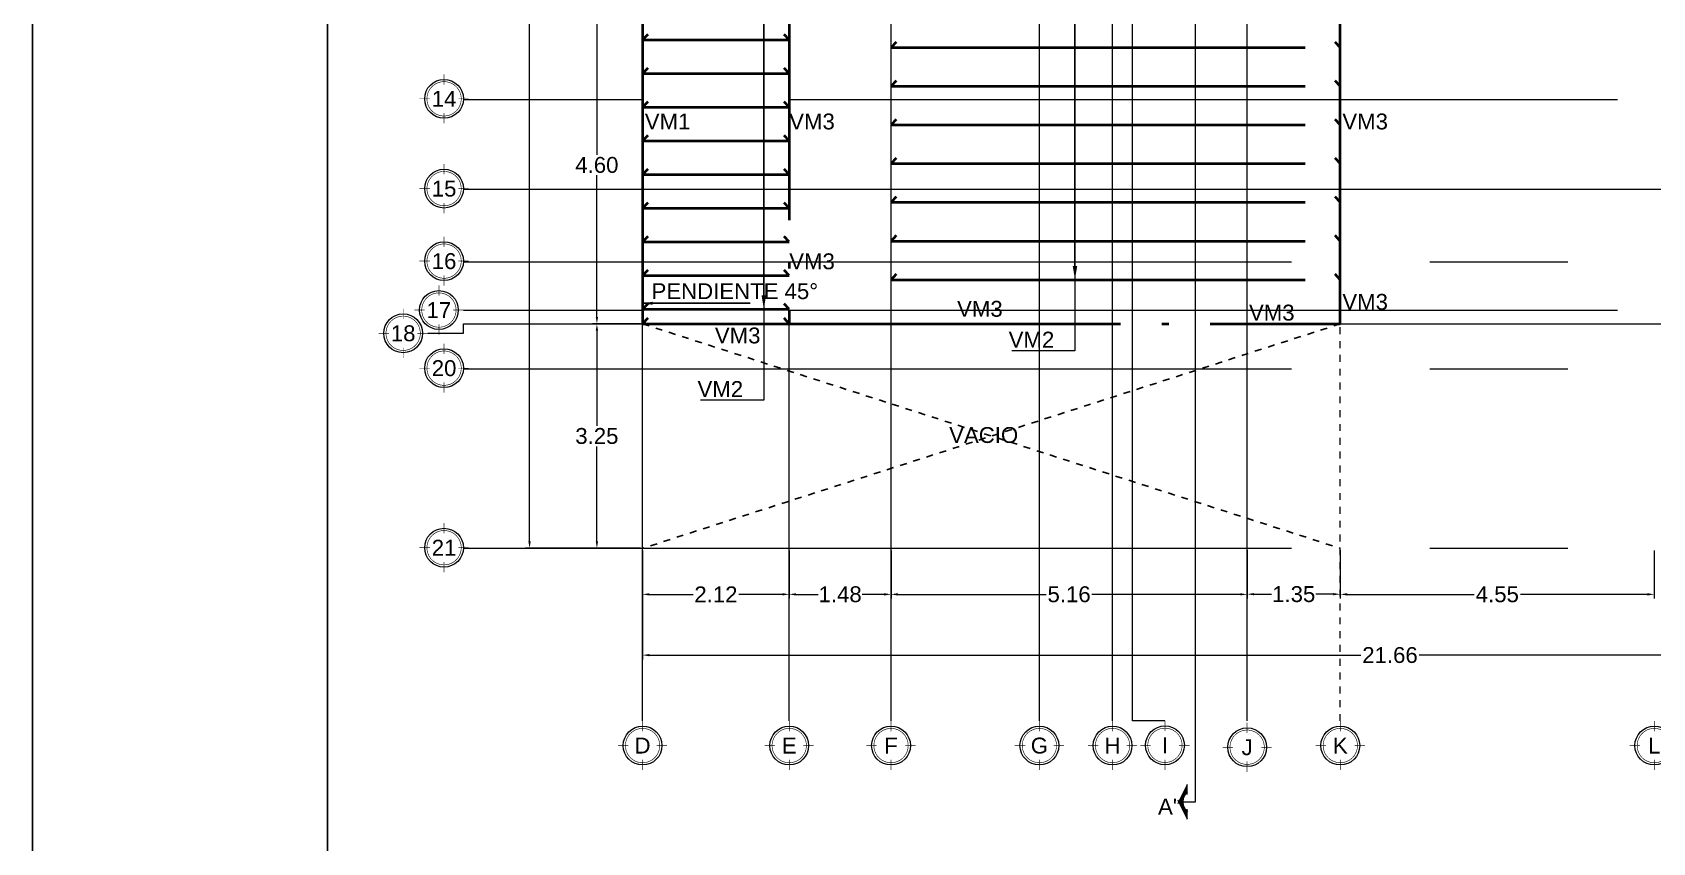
# Model space of a CAD drawing. Header units: metres. Extents: x 14 to 161, y 5 to 309.
# Drawn here: x 65.38 to 88.86, y 208.16 to 219.89 of the extents above; entities that cross this region are included whole.
import ezdxf
from ezdxf import colors
from ezdxf.entities.mleader import LeaderData, LeaderLine
from ezdxf.enums import TextEntityAlignment as Align
from ezdxf.math import Vec2, Vec3

# ---------------------------------------------------------------- set-up
doc = ezdxf.new("R2010")
doc.units = ezdxf.units.M
doc.header["$PDMODE"] = 35
for name, pattern in [('ACAD_ISO04W100', [30, 24, -3, 0, -3]), ('ACAD_ISO05W100', [33, 24, -3, 0, -3, 0, -3]), ('ACAD_ISO06W100', [36, 24, -3, 0, -3, 0, -3, 0, -3]), ('CENTER', [2, 1.25, -0.25, 0.25, -0.25]), ('CENTRO2', [0.9, 0.6, -0.1, 0.1, -0.1]), ('LÍNEAS_OCULTAS2', [0.1875, 0.125, -0.0625])]:
    doc.linetypes.add(name, pattern=pattern)
for name, color, linetype, lineweight in [('E-Burbuja eje', 5, 'Continuous', 15), ('E-Corte', 2, 'ACAD_ISO05W100', 20), ('E-Ejes', 1, 'CENTRO2', 9), ('E-Textos', 3, 'Continuous', 15), ('E-Viga de Madera1', 3, 'ACAD_ISO04W100', 40), ('E-Viga de Madera2', 2, 'ACAD_ISO05W100', 40), ('E-Viga de Madera3', 4, 'ACAD_ISO06W100', 40)]:
    doc.layers.add(name, color=color, linetype=linetype, lineweight=lineweight)
for name, color, linetype in [('E-Cotas', 2, 'Continuous'), ('E-Pie', 1, 'Continuous'), ('E-Vacio', 1, 'LÍNEAS_OCULTAS2')]:
    doc.layers.add(name, color=color, linetype=linetype)
doc.styles.add('ARIAL', font='arial.ttf')
doc.styles.add('General', font='arial.ttf', dxfattribs={"height": 2.3})
doc.styles.add('RS', font='ROMANS.shx', dxfattribs={"width": 0.85, "height": 0.1})
doc.dimstyles.new('1-100', dxfattribs={"dimtxt": 0.1, "dimasz": 0.1, "dimexe": 0, "dimexo": 0.0625, "dimgap": 0.1, "dimtad": 0, "dimtih": 1, "dimtoh": 1, "dimzin": 0, "dimdsep": 46, "dimtxsty": 'RS', "dimcen": 0.09, "dimclrd": 256, "dimclre": 256, "dimclrt": 256, "dimadec": 0, "dimazin": 0, "dimtfac": 1, "dimtofl": 0, "dimtmove": 0, "dimatfit": 3, "dimfxl": 1, "dimtolj": 1, "dimtzin": 0, "dimlwd": -1, "dimarcsym": 0})
doc.dimstyles.new('Generales', dxfattribs={"dimscale": 0, "dimtxt": 2.3, "dimasz": 2, "dimexe": 1.25, "dimexo": 0.625, "dimtad": 0, "dimtih": 1, "dimtoh": 1, "dimzin": 1, "dimdsep": 46, "dimtxsty": 'General', "dimcen": 2, "dimclrd": 2, "dimclre": 2, "dimclrt": 3, "dimadec": 0, "dimazin": 0, "dimtfac": 1, "dimtmove": 0, "dimatfit": 3, "dimfxl": 1, "dimlwd": 13, "dimlwe": 13, "dimarcsym": 0})

# ---------------------------------------------------------------- blocks, each defined once
blk = doc.blocks.new('*D462')
at = {"layer": 'Defpoints', "color": 0, "ltscale": 0.5, "transparency": 16777216}
for p in [(74.223, 212.424), (95.883, 212.424), (95.883, 210.877)]:
    blk.add_point(p, dxfattribs=at)
at = {"layer": 'E-Cotas', "color": 2, "linetype": 'Continuous', "lineweight": 13, "ltscale": 0.5, "transparency": 16777216}
for p, q in [((74.223, 212.392), (74.223, 210.815)), ((95.883, 212.392), (95.883, 210.815)), ((74.323, 210.877), (84.632, 210.877)), ((95.783, 210.877), (85.474, 210.877))]:
    blk.add_line(p, q, dxfattribs=at)
at = {"layer": 'E-Cotas', "color": 2, "ltscale": 0.5, "transparency": 16777216}
for points in [[(74.323, 210.894), (74.323, 210.86), (74.223, 210.877)], [(95.783, 210.894), (95.783, 210.86), (95.883, 210.877)]]:
    blk.add_solid(points, dxfattribs=at)
at = {"layer": 'E-Cotas', "color": 3, "ltscale": 0.5, "transparency": 16777216, "insert": (85.053, 210.877), "char_height": 0.23, "attachment_point": 5, "style": 'General'}
blk.add_mtext('21.66', dxfattribs=at)
blk = doc.blocks.new('*D450')
at = {"layer": 'Defpoints', "color": 0, "ltscale": 0.5, "transparency": 16777216}
for p in [(74.223, 220.274), (73.561, 215.674), (74.223, 215.674)]:
    blk.add_point(p, dxfattribs=at)
at = {"layer": 'E-Cotas', "color": 2, "linetype": 'Continuous', "lineweight": 13, "ltscale": 0.5, "transparency": 16777216}
for p, q in [((74.192, 220.274), (73.499, 220.274)), ((73.561, 220.174), (73.561, 218.123)), ((73.561, 215.774), (73.561, 217.825)), ((74.192, 215.674), (73.499, 215.674))]:
    blk.add_line(p, q, dxfattribs=at)
at = {"layer": 'E-Cotas', "color": 2, "ltscale": 0.5, "transparency": 16777216}
for points in [[(73.545, 220.174), (73.578, 220.174), (73.561, 220.274)], [(73.545, 215.774), (73.578, 215.774), (73.561, 215.674)]]:
    blk.add_solid(points, dxfattribs=at)
at = {"layer": 'E-Cotas', "color": 3, "ltscale": 0.5, "transparency": 16777216, "insert": (73.561, 217.974), "char_height": 0.23, "attachment_point": 5, "style": 'General'}
blk.add_mtext('4.60', dxfattribs=at)
blk = doc.blocks.new('*D449')
at = {"layer": 'Defpoints', "color": 0, "ltscale": 0.5, "transparency": 16777216}
for p in [(74.223, 215.674), (73.561, 212.424), (74.223, 212.424)]:
    blk.add_point(p, dxfattribs=at)
at = {"layer": 'E-Cotas', "color": 2, "linetype": 'Continuous', "lineweight": 13, "ltscale": 0.5, "transparency": 16777216}
for p, q in [((74.192, 215.674), (73.499, 215.674)), ((73.561, 215.574), (73.561, 214.198)), ((73.561, 212.524), (73.561, 213.9)), ((74.192, 212.424), (73.499, 212.424))]:
    blk.add_line(p, q, dxfattribs=at)
at = {"layer": 'E-Cotas', "color": 2, "ltscale": 0.5, "transparency": 16777216}
for points in [[(73.545, 215.574), (73.578, 215.574), (73.561, 215.674)], [(73.545, 212.524), (73.578, 212.524), (73.561, 212.424)]]:
    blk.add_solid(points, dxfattribs=at)
at = {"layer": 'E-Cotas', "color": 3, "ltscale": 0.5, "transparency": 16777216, "insert": (73.561, 214.049), "char_height": 0.23, "attachment_point": 5, "style": 'General'}
blk.add_mtext('3.25', dxfattribs=at)
blk = doc.blocks.new('*D448')
at = {"layer": 'Defpoints', "color": 0, "ltscale": 0.5, "transparency": 16777216}
for p in [(74.224, 233.749), (72.585, 212.424), (74.223, 212.424)]:
    blk.add_point(p, dxfattribs=at)
at = {"layer": 'E-Cotas', "color": 2, "linetype": 'Continuous', "lineweight": 13, "ltscale": 0.5, "transparency": 16777216}
for p, q in [((74.192, 233.749), (72.523, 233.749)), ((72.585, 233.649), (72.585, 223.235)), ((72.585, 212.524), (72.585, 222.938)), ((74.192, 212.424), (72.523, 212.424))]:
    blk.add_line(p, q, dxfattribs=at)
at = {"layer": 'E-Cotas', "color": 2, "ltscale": 0.5, "transparency": 16777216}
for points in [[(72.569, 233.649), (72.602, 233.649), (72.585, 233.749)], [(72.569, 212.524), (72.602, 212.524), (72.585, 212.424)]]:
    blk.add_solid(points, dxfattribs=at)
at = {"layer": 'E-Cotas', "color": 3, "ltscale": 0.5, "transparency": 16777216, "insert": (72.585, 223.086), "char_height": 0.23, "attachment_point": 5, "style": 'General'}
blk.add_mtext('21.33', dxfattribs=at)
blk = doc.blocks.new('*D446')
at = {"layer": 'Defpoints', "color": 0, "ltscale": 0.5, "transparency": 16777216}
for p in [(76.348, 212.424), (77.823, 212.424), (77.823, 211.757)]:
    blk.add_point(p, dxfattribs=at)
at = {"layer": 'E-Cotas', "color": 2, "linetype": 'Continuous', "lineweight": 13, "ltscale": 0.5, "transparency": 16777216}
for p, q in [((76.348, 212.392), (76.348, 211.695)), ((77.823, 212.392), (77.823, 211.695)), ((76.448, 211.757), (76.766, 211.757)), ((77.723, 211.757), (77.405, 211.757))]:
    blk.add_line(p, q, dxfattribs=at)
at = {"layer": 'E-Cotas', "color": 2, "ltscale": 0.5, "transparency": 16777216}
for points in [[(76.448, 211.774), (76.448, 211.74), (76.348, 211.757)], [(77.723, 211.774), (77.723, 211.74), (77.823, 211.757)]]:
    blk.add_solid(points, dxfattribs=at)
at = {"layer": 'E-Cotas', "color": 3, "ltscale": 0.5, "transparency": 16777216, "insert": (77.086, 211.757), "char_height": 0.23, "attachment_point": 5, "style": 'General'}
blk.add_mtext('1.48', dxfattribs=at)
blk = doc.blocks.new('*D445')
at = {"layer": 'Defpoints', "color": 0, "ltscale": 0.5, "transparency": 16777216}
for p in [(77.823, 212.424), (82.983, 212.424), (82.983, 211.757)]:
    blk.add_point(p, dxfattribs=at)
at = {"layer": 'E-Cotas', "color": 2, "linetype": 'Continuous', "lineweight": 13, "ltscale": 0.5, "transparency": 16777216}
for p, q in [((77.823, 212.392), (77.823, 211.695)), ((82.983, 212.392), (82.983, 211.695)), ((77.923, 211.757), (80.073, 211.757)), ((82.883, 211.757), (80.733, 211.757))]:
    blk.add_line(p, q, dxfattribs=at)
at = {"layer": 'E-Cotas', "color": 2, "ltscale": 0.5, "transparency": 16777216}
for points in [[(77.923, 211.774), (77.923, 211.74), (77.823, 211.757)], [(82.883, 211.774), (82.883, 211.74), (82.983, 211.757)]]:
    blk.add_solid(points, dxfattribs=at)
at = {"layer": 'E-Cotas', "color": 3, "ltscale": 0.5, "transparency": 16777216, "insert": (80.403, 211.757), "char_height": 0.23, "attachment_point": 5, "style": 'General'}
blk.add_mtext('5.16', dxfattribs=at)
blk = doc.blocks.new('*D444')
at = {"layer": 'Defpoints', "color": 0, "ltscale": 0.5, "transparency": 16777216}
for p in [(82.983, 212.426), (84.333, 212.426), (84.333, 211.759)]:
    blk.add_point(p, dxfattribs=at)
at = {"layer": 'E-Cotas', "color": 2, "linetype": 'Continuous', "lineweight": 13, "ltscale": 0.5, "transparency": 16777216}
for p, q in [((82.983, 212.395), (82.983, 211.697)), ((84.333, 212.395), (84.333, 211.697)), ((83.083, 211.759), (83.338, 211.759)), ((84.233, 211.759), (83.978, 211.759))]:
    blk.add_line(p, q, dxfattribs=at)
at = {"layer": 'E-Cotas', "color": 2, "ltscale": 0.5, "transparency": 16777216}
for points in [[(83.083, 211.776), (83.083, 211.743), (82.983, 211.759)], [(84.233, 211.776), (84.233, 211.743), (84.333, 211.759)]]:
    blk.add_solid(points, dxfattribs=at)
at = {"layer": 'E-Cotas', "color": 3, "ltscale": 0.5, "transparency": 16777216, "insert": (83.658, 211.759), "char_height": 0.23, "attachment_point": 5, "style": 'General'}
blk.add_mtext('1.35', dxfattribs=at)
blk = doc.blocks.new('*D443')
at = {"layer": 'Defpoints', "color": 0, "ltscale": 0.5, "transparency": 16777216}
for p in [(84.333, 212.424), (88.883, 212.424), (88.883, 211.757)]:
    blk.add_point(p, dxfattribs=at)
at = {"layer": 'E-Cotas', "color": 2, "linetype": 'Continuous', "lineweight": 13, "ltscale": 0.5, "transparency": 16777216}
for p, q in [((84.333, 212.392), (84.333, 211.695)), ((88.883, 212.392), (88.883, 211.695)), ((84.433, 211.757), (86.273, 211.757)), ((88.783, 211.757), (86.944, 211.757))]:
    blk.add_line(p, q, dxfattribs=at)
at = {"layer": 'E-Cotas', "color": 2, "ltscale": 0.5, "transparency": 16777216}
for points in [[(84.433, 211.774), (84.433, 211.74), (84.333, 211.757)], [(88.783, 211.774), (88.783, 211.74), (88.883, 211.757)]]:
    blk.add_solid(points, dxfattribs=at)
at = {"layer": 'E-Cotas', "color": 3, "ltscale": 0.5, "transparency": 16777216, "insert": (86.608, 211.757), "char_height": 0.23, "attachment_point": 5, "style": 'General'}
blk.add_mtext('4.55', dxfattribs=at)
blk = doc.blocks.new('*D404')
at = {"layer": 'Defpoints', "color": 0, "ltscale": 0.5, "transparency": 16777216}
for p in [(74.223, 212.424), (76.348, 212.424), (76.348, 211.757)]:
    blk.add_point(p, dxfattribs=at)
at = {"layer": 'E-Cotas', "color": 2, "linetype": 'Continuous', "lineweight": 13, "ltscale": 0.5, "transparency": 16777216}
for p, q in [((74.223, 212.392), (74.223, 211.695)), ((76.348, 212.392), (76.348, 211.695)), ((74.323, 211.757), (74.955, 211.757)), ((76.248, 211.757), (75.616, 211.757))]:
    blk.add_line(p, q, dxfattribs=at)
at = {"layer": 'E-Cotas', "color": 2, "ltscale": 0.5, "transparency": 16777216}
for points in [[(74.323, 211.774), (74.323, 211.74), (74.223, 211.757)], [(76.248, 211.774), (76.248, 211.74), (76.348, 211.757)]]:
    blk.add_solid(points, dxfattribs=at)
at = {"layer": 'E-Cotas', "color": 3, "ltscale": 0.5, "transparency": 16777216, "insert": (75.286, 211.757), "char_height": 0.23, "attachment_point": 5, "style": 'General'}
blk.add_mtext('2.12', dxfattribs=at)
blk = doc.blocks.new('SEÑA')
at = {"layer": 'E-Corte', "color": 0}
for p, q in [((-1.1, -0.05), (0.1, 0.55)), ((-0.46, 0), (-1.1, 0)), ((-0.1, 0.55), (1.1, -0.05)), ((1.1, 0), (0.46, 0))]:
    blk.add_line(p, q, dxfattribs=at)
at = {"layer": 'E-Corte', "color": 16}
for p, q in [((-0.87, 0.04), (-0.56, 0.04)), ((-0.84, 0.05), (-0.55, 0.05)), ((-0.82, 0.06), (-0.53, 0.06)), ((-0.79, 0.08), (-0.52, 0.08)), ((-0.77, 0.09), (-0.51, 0.09)), ((-0.74, 0.1), (-0.49, 0.1)), ((-0.72, 0.11), (-0.47, 0.11)), ((-0.69, 0.12), (-0.46, 0.12)), ((-0.67, 0.14), (-0.44, 0.14)), ((-0.64, 0.15), (-0.42, 0.15)), ((-0.62, 0.16), (-0.4, 0.16)), ((-0.59, 0.17), (-0.38, 0.17)), ((-0.57, 0.19), (-0.36, 0.19)), ((-0.54, 0.2), (-0.33, 0.2)), ((-0.52, 0.21), (-0.3, 0.21)), ((-0.49, 0.23), (-0.27, 0.23)), ((-0.47, 0.24), (-0.24, 0.24)), ((-0.44, 0.25), (-0.2, 0.25)), ((-0.42, 0.26), (-0.14, 0.26)), ((-0.39, 0.28), (0.39, 0.28)), ((-0.37, 0.29), (0.37, 0.29)), ((-0.34, 0.3), (0.34, 0.3)), ((-0.32, 0.31), (0.32, 0.31)), ((-0.29, 0.33), (0.29, 0.33)), ((-0.27, 0.34), (0.27, 0.34)), ((-0.24, 0.35), (0.24, 0.35)), ((-0.22, 0.36), (0.22, 0.36)), ((-0.19, 0.38), (0.19, 0.38)), ((-0.17, 0.39), (0.17, 0.39)), ((-0.14, 0.4), (0.14, 0.4)), ((-0.12, 0.41), (0.12, 0.41)), ((-0.09, 0.42), (0.09, 0.42)), ((-0.07, 0.44), (0.07, 0.44)), ((-0.04, 0.45), (0.04, 0.45)), ((-0.02, 0.46), (0.02, 0.46)), ((0.14, 0.26), (0.42, 0.26)), ((0.2, 0.25), (0.44, 0.25)), ((0.24, 0.24), (0.47, 0.24)), ((0.27, 0.23), (0.49, 0.23)), ((0.3, 0.21), (0.52, 0.21)), ((0.33, 0.2), (0.54, 0.2)), ((0.36, 0.19), (0.57, 0.19)), ((0.38, 0.17), (0.59, 0.17)), ((0.4, 0.16), (0.62, 0.16)), ((0.42, 0.15), (0.64, 0.15)), ((0.44, 0.14), (0.67, 0.14)), ((0.46, 0.12), (0.69, 0.12)), ((0.47, 0.11), (0.72, 0.11)), ((0.49, 0.1), (0.74, 0.1)), ((0.51, 0.09), (0.77, 0.09)), ((0.52, 0.08), (0.79, 0.08)), ((0.53, 0.06), (0.82, 0.06)), ((0.55, 0.05), (0.84, 0.05)), ((0.56, 0.04), (0.87, 0.04))]:
    blk.add_line(p, q, dxfattribs=at)
at = {"layer": 'E-Corte', "color": 0}
blk.add_lwpolyline([(0, 0.47), (0.89, 0.03), (0.57, 0.03, 0.438529), (-0.57, 0.03), (-0.89, 0.03)], format="xyb", close=True, dxfattribs=at)
blk.add_arc((0, -0.5), 0.75, 36.8699, 143.1301, dxfattribs=at)
blk = doc.blocks.new('k-burb-colmn')
at = {"const_width": 0.00024}
blk.add_lwpolyline([(-0.00663, 0, 1), (0.00663, 0, 1)], format="xyb", close=True, dxfattribs=at)
blk.add_lwpolyline([(-0.00663, 0, 1), (0.00663, 0, 1)], format="xyb", close=True, dxfattribs=at)
for points in [[(0, 0.0055), (0, 0.0095)], [(0, 0.0055), (0, 0.0095)], [(-0.0055, 0), (-0.0095, 0)], [(-0.0055, 0), (-0.0095, 0)], [(0.0055, 0), (0.0095, 0)], [(0.0055, 0), (0.0095, 0)], [(0, -0.0055), (0, -0.0095)], [(0, -0.0055), (0, -0.0095)]]:
    blk.add_lwpolyline(points, dxfattribs=at)
at = {"linetype": 'Continuous'}
blk.add_circle((0, 0), 0.0075, dxfattribs=at)
blk.add_circle((0, 0), 0.0075, dxfattribs=at)
at = {"color": 2, "style": 'ARIAL'}
blk.add_attdef('NUM', text='', height=0.023, dxfattribs=at).set_placement((0.00124, 0.00008), align=Align.MIDDLE_CENTER)

msp = doc.modelspace()

# ---------------------------------------------------------------- linework, layer by layer
at = {"layer": 'E-Corte', "color": 2}
msp.add_lwpolyline([(81.99417, 208.75171), (82.23557, 208.75171), (82.23557, 237.25239), (81.99417, 237.25239)], dxfattribs=at)
at = {"layer": 'E-Ejes', "ltscale": 20}
for points in [[(77.82314, 209.92365), (77.82314, 215.67405), (77.82314, 236.15069)], [(79.97314, 209.92707), (79.97314, 236.15069)], [(81.03314, 209.92365), (81.03314, 236.15069)], [(81.7919, 209.92707), (81.32314, 209.92707), (81.32314, 232.82365), (81.32314, 236.15069), (81.7919, 236.15069)], [(82.98314, 209.92707), (82.98314, 236.12636)], [(71.62823, 218.92365), (74.22315, 218.92365)], [(76.34814, 218.92365), (99.3041, 218.92365)], [(71.62823, 217.62365), (82.98314, 217.62365)], [(82.98314, 217.62365), (99.3041, 217.62365)], [(71.62823, 216.57365), (99.3041, 216.57365)], [(71.62823, 215.87365), (74.22315, 215.87365)], [(76.34814, 215.87365), (99.3041, 215.87365)], [(71.11018, 215.5373), (71.62823, 215.5373), (71.62823, 215.67405), (74.22315, 215.67405)], [(74.22315, 209.92365), (74.22315, 215.67405)], [(76.34814, 209.92365), (76.34814, 215.67405)], [(84.33314, 215.67405), (99.3041, 215.67405), (99.3041, 215.5373), (99.99652, 215.5373)], [(71.62823, 215.02365), (99.3041, 215.02365)], [(71.62823, 212.42365), (95.88314, 212.42365), (99.3041, 212.42365)]]:
    msp.add_lwpolyline(points, dxfattribs=at)
at = {"layer": 'E-Ejes', "linetype": 'CENTER', "ltscale": 0.03}
msp.add_lwpolyline([(84.33314, 209.92365), (84.33314, 215.67405)], dxfattribs=at)
at = {"layer": 'E-Pie', "color": 1}
msp.add_lwpolyline([(65.38178, 243.22866), (161.00678, 243.22866), (161.00678, 177.60366), (65.38178, 177.60366)], close=True, dxfattribs=at)
at = {"layer": 'E-Pie', "color": 5}
msp.add_lwpolyline([(69.65758, 239.11616), (69.65758, 181.71616), (156.91409, 181.71616), (156.91409, 239.11616)], close=True, dxfattribs=at)
at = {"layer": 'E-Vacio', "ltscale": 0.5}
for p, q in [((84.33314, 215.67405), (74.22315, 212.42365)), ((74.22315, 215.67405), (84.33314, 212.42365))]:
    msp.add_line(p, q, dxfattribs=at)
at = {"layer": 'E-Viga de Madera1', "color": 3, "ltscale": 0.25}
msp.add_line((74.22315, 228.07365), (74.22315, 215.67405), dxfattribs=at)
at = {"layer": 'E-Viga de Madera2', "color": 2, "ltscale": 0.25}
for points in [[(74.29815, 219.86615), (74.22315, 219.78615), (76.34814, 219.78615), (76.27314, 219.86615)], [(77.89814, 219.75365), (77.82314, 219.67365), (84.33314, 219.67365), (84.25814, 219.75365)], [(74.29815, 219.37865), (74.22315, 219.29865), (76.34814, 219.29865), (76.27314, 219.37865)], [(77.89814, 219.19365), (77.82314, 219.11365), (84.33314, 219.11365), (84.25814, 219.19365)], [(74.29815, 218.89115), (74.22315, 218.81115), (76.34814, 218.81115), (76.27314, 218.89115)], [(77.89814, 218.63365), (77.82314, 218.55365), (84.33314, 218.55365), (84.25814, 218.63365)], [(74.29815, 218.40365), (74.22315, 218.32365), (76.34814, 218.32365), (76.27314, 218.40365)], [(74.29815, 217.91615), (74.22315, 217.83615), (76.34814, 217.83615), (76.27314, 217.91615)], [(77.89814, 218.07365), (77.82314, 217.99365), (84.33314, 217.99365), (84.25814, 218.07365)], [(74.29815, 217.42865), (74.22315, 217.34865), (76.34814, 217.34865), (76.27314, 217.42865)], [(77.89814, 217.51365), (77.82314, 217.43365), (84.33314, 217.43365), (84.25814, 217.51365)], [(74.29815, 216.94115), (74.22315, 216.86115), (76.34814, 216.86115), (76.27314, 216.94115)], [(77.89814, 216.95365), (77.82314, 216.87365), (84.33314, 216.87365), (84.25814, 216.95365)], [(74.29815, 216.45365), (74.22315, 216.37365), (76.34814, 216.37365), (76.27314, 216.45365)], [(77.89814, 216.39365), (77.82314, 216.31365), (84.33314, 216.31365), (84.25814, 216.39365)], [(74.29815, 215.96615), (74.22315, 215.88615), (76.34814, 215.88615), (76.27314, 215.96615)]]:
    msp.add_lwpolyline(points, dxfattribs=at)
at = {"layer": 'E-Viga de Madera3', "color": 4, "linetype": 'ACAD_ISO04W100', "ltscale": 0.2}
for p, q in [((76.34814, 228.07365), (76.34814, 215.67405)), ((84.33314, 215.67405), (84.33314, 228.07365)), ((76.34814, 215.67405), (84.33314, 215.67405))]:
    msp.add_line(p, q, dxfattribs=at)
msp.add_lwpolyline([(74.29815, 215.75405), (74.22315, 215.67405), (76.34814, 215.67405), (76.27314, 215.75405)], dxfattribs=at)

# ---------------------------------------------------------------- block references
at = {"layer": 'E-Burbuja eje', "linetype": 'ByBlock'}
ref = msp.add_blockref('k-burb-colmn', (71.34696, 218.93243), dxfattribs=dict(at, xscale=37.49999999999999, yscale=37.49999999999999, zscale=37.49999999999999))
ref.add_attrib('NUM', '14', dxfattribs={"layer": '0', "color": 2, "height": 0.23, "style": 'ARIAL'}).set_placement((71.34696, 218.93243), align=Align.MIDDLE_CENTER)
ref = msp.add_blockref('k-burb-colmn', (71.34696, 217.63243), dxfattribs=dict(at, xscale=37.49999999999999, yscale=37.49999999999999, zscale=37.49999999999999))
ref.add_attrib('NUM', '15', dxfattribs={"layer": '0', "color": 2, "height": 0.23, "style": 'ARIAL'}).set_placement((71.34696, 217.63243), align=Align.MIDDLE_CENTER)
ref = msp.add_blockref('k-burb-colmn', (71.34696, 216.58243), dxfattribs=dict(at, xscale=37.49999999999999, yscale=37.49999999999999, zscale=37.49999999999999))
ref.add_attrib('NUM', '16', dxfattribs={"layer": '0', "color": 2, "height": 0.23, "style": 'ARIAL'}).set_placement((71.34696, 216.58243), align=Align.MIDDLE_CENTER)
ref = msp.add_blockref('k-burb-colmn', (71.27198, 215.87365), dxfattribs=dict(at, xscale=37.49999999999999, yscale=37.49999999999999, zscale=37.49999999999999))
ref.add_attrib('NUM', '17', dxfattribs={"layer": '0', "color": 2, "height": 0.23, "style": 'ARIAL'}).set_placement((71.27198, 215.87365), align=Align.MIDDLE_CENTER)
ref = msp.add_blockref('k-burb-colmn', (70.75393, 215.5373), dxfattribs=dict(at, xscale=37.49999999999999, yscale=37.49999999999999, zscale=37.49999999999999))
ref.add_attrib('NUM', '18', dxfattribs={"layer": '0', "color": 2, "height": 0.23, "style": 'ARIAL'}).set_placement((70.75393, 215.5373), align=Align.MIDDLE_CENTER)
ref = msp.add_blockref('k-burb-colmn', (71.34696, 215.03243), dxfattribs=dict(at, xscale=37.49999999999999, yscale=37.49999999999999, zscale=37.49999999999999))
ref.add_attrib('NUM', '20', dxfattribs={"layer": '0', "color": 2, "height": 0.23, "style": 'ARIAL'}).set_placement((71.34696, 215.03243), align=Align.MIDDLE_CENTER)
ref = msp.add_blockref('k-burb-colmn', (71.34696, 212.43243), dxfattribs=dict(at, xscale=37.49999999999999, yscale=37.49999999999999, zscale=37.49999999999999))
ref.add_attrib('NUM', '21', dxfattribs={"layer": '0', "color": 2, "height": 0.23, "style": 'ARIAL'}).set_placement((71.34696, 212.43243), align=Align.MIDDLE_CENTER)
ref = msp.add_blockref('k-burb-colmn', (74.22315, 209.5674), dxfattribs=dict(at, xscale=37.49999999999999, yscale=37.49999999999999, zscale=37.49999999999999))
ref.add_attrib('NUM', 'D', dxfattribs={"layer": '0', "color": 2, "height": 0.23, "style": 'ARIAL'}).set_placement((74.22315, 209.5674), align=Align.MIDDLE_CENTER)
ref = msp.add_blockref('k-burb-colmn', (76.34814, 209.5674), dxfattribs=dict(at, xscale=37.49999999999999, yscale=37.49999999999999, zscale=37.49999999999999))
ref.add_attrib('NUM', 'E', dxfattribs={"layer": '0', "color": 2, "height": 0.23, "style": 'ARIAL'}).set_placement((76.34814, 209.5674), align=Align.MIDDLE_CENTER)
ref = msp.add_blockref('k-burb-colmn', (77.82314, 209.5674), dxfattribs=dict(at, xscale=37.49999999999999, yscale=37.49999999999999, zscale=37.49999999999999))
ref.add_attrib('NUM', 'F', dxfattribs={"layer": '0', "color": 2, "height": 0.23, "style": 'ARIAL'}).set_placement((77.82314, 209.5674), align=Align.MIDDLE_CENTER)
ref = msp.add_blockref('k-burb-colmn', (79.97314, 209.5674), dxfattribs=dict(at, xscale=37.49999999999999, yscale=37.49999999999999, zscale=37.49999999999999))
ref.add_attrib('NUM', 'G', dxfattribs={"layer": '0', "color": 2, "height": 0.23, "style": 'ARIAL'}).set_placement((79.97314, 209.5674), align=Align.MIDDLE_CENTER)
ref = msp.add_blockref('k-burb-colmn', (81.03314, 209.5674), dxfattribs=dict(at, xscale=37.49999999999999, yscale=37.49999999999999, zscale=37.49999999999999))
ref.add_attrib('NUM', 'H', dxfattribs={"layer": '0', "color": 2, "height": 0.23, "style": 'ARIAL'}).set_placement((81.03314, 209.5674), align=Align.MIDDLE_CENTER)
ref = msp.add_blockref('k-burb-colmn', (81.7919, 209.57082), dxfattribs=dict(at, xscale=37.49999999999999, yscale=37.49999999999999, zscale=37.49999999999999))
ref.add_attrib('NUM', 'I', dxfattribs={"layer": '0', "color": 2, "height": 0.23, "style": 'ARIAL'}).set_placement((81.7919, 209.57082), align=Align.MIDDLE_CENTER)
ref = msp.add_blockref('k-burb-colmn', (82.98314, 209.54307), dxfattribs=dict(at, xscale=37.49999999999999, yscale=37.49999999999999, zscale=37.49999999999999))
ref.add_attrib('NUM', 'J', dxfattribs={"layer": '0', "color": 2, "height": 0.23, "style": 'ARIAL'}).set_placement((82.98314, 209.54307), align=Align.MIDDLE_CENTER)
ref = msp.add_blockref('k-burb-colmn', (84.33314, 209.5674), dxfattribs=dict(at, xscale=37.49999999999999, yscale=37.49999999999999, zscale=37.49999999999999))
ref.add_attrib('NUM', 'K', dxfattribs={"layer": '0', "color": 2, "height": 0.23, "style": 'ARIAL'}).set_placement((84.33314, 209.5674), align=Align.MIDDLE_CENTER)
ref = msp.add_blockref('k-burb-colmn', (88.88314, 209.5674), dxfattribs=dict(at, xscale=37.49999999999999, yscale=37.49999999999999, zscale=37.49999999999999))
ref.add_attrib('NUM', 'L', dxfattribs={"layer": '0', "color": 2, "height": 0.23, "style": 'ARIAL'}).set_placement((88.88314, 209.5674), align=Align.MIDDLE_CENTER)
at = {"layer": 'E-Corte', "color": 2, "xscale": 0.2287611696416008, "yscale": 0.2287611696416008, "zscale": 0.2287611696416008, "rotation": 90}
msp.add_blockref('SEÑA', (82.10855, 208.75171), dxfattribs=at)

# ---------------------------------------------------------------- texts
at = {"layer": 'E-Textos', "ltscale": 0.5, "style": 'General'}
msp.add_text('PENDIENTE 45°', height=0.23, dxfattribs=at).set_placement((74.35329, 216.03227))
at = {"layer": 'E-Textos', "ltscale": 0.5, "char_height": 0.23, "attachment_point": 1, "style": 'General'}
for s, insert, width in [('VM1', (74.25501, 218.7194), 0.316244), ('VM3', (76.34814, 218.7194), 0.316244), ('VM3', (84.36302, 218.7194), 0.316244), ('VM3', (76.34814, 216.69455), 0.316244), ('VM3', (78.78026, 216.00687), 0.316244), ('VM3', (84.36302, 216.10766), 0.316244), ('VM3', (83.01012, 215.95182), 0.316244), ('VM3', (75.27063, 215.6209), 0.316244), ('VACIO', (78.66598, 214.17928), 1.116979), ("\\pxqc;A'", (81.70487, 208.79845), 0.2499252)]:
    msp.add_mtext(s, dxfattribs=dict(at, insert=insert, width=width))

# ---------------------------------------------------------------- dimensions: what is measured, and where the dimension line sits
at = {"layer": 'E-Cotas', "ltscale": 0.5}
for base, p1, p2, picture, middle in [((72.58521, 212.42365), (74.22353, 233.74913), (74.22315, 212.42365), '*D448', (72.58521, 223.08639)), ((73.56134, 215.67405), (74.22315, 220.27365), (74.22315, 215.67405), '*D450', (73.56134, 217.97385)), ((73.56134, 212.42365), (74.22315, 215.67405), (74.22315, 212.42365), '*D449', (73.56134, 214.04885))]:
    dim = msp.add_linear_dim(base=base, p1=p1, p2=p2, angle=90, dimstyle='Generales', override={"dimscale": 0, "dimtxt": 1.15, "dimasz": 1, "dimexe": 0.625, "dimexo": 0.3125, "dimgap": 0.3125, "dimcen": 1, "dimtix": 1, "dimtofl": 1, "dimtmove": 0, "dimatfit": 3}, dxfattribs=at)
    dim.commit()
    dim.dimension.update_dxf_attribs({"geometry": picture, "text_midpoint": middle})
for base, p1, p2, picture, middle in [((95.88314, 210.87716), (74.22315, 212.42365), (95.88314, 212.42365), '*D462', (85.05315, 210.87716)), ((76.34814, 211.75702), (74.22315, 212.42365), (76.34814, 212.42365), '*D404', (75.28565, 211.75702)), ((77.8231433415, 211.7570191303), (76.3481433415, 212.4236491205), (77.8231433415, 212.4236491205), '*D446', (77.0856433415, 211.7570191303)), ((82.98314, 211.75702), (77.82314, 212.42365), (82.98314, 212.42365), '*D445', (80.40314, 211.75702)), ((84.33314, 211.75943), (82.98314, 212.42606), (84.33314, 212.42606), '*D444', (83.65814, 211.75943)), ((88.88314, 211.75702), (84.33314, 212.42365), (88.88314, 212.42365), '*D443', (86.60814, 211.75702))]:
    dim = msp.add_linear_dim(base=base, p1=p1, p2=p2, dimstyle='Generales', override={"dimscale": 0, "dimtxt": 1.15, "dimasz": 1, "dimexe": 0.625, "dimexo": 0.3125, "dimgap": 0.3125, "dimcen": 1, "dimtix": 1, "dimtofl": 1, "dimtmove": 0, "dimatfit": 3}, dxfattribs=at)
    dim.commit()
    dim.dimension.update_dxf_attribs({"geometry": picture, "text_midpoint": middle})

# ---------------------------------------------------------------- leaders
at = {"layer": 'E-Cotas'}
msp.add_leader([(74.23328, 215.97184), (75.78101, 215.97184)], dimstyle='1-100', override={"dimtxt": 0.137, "dimasz": 0.137, "dimexe": 0.09, "dimexo": 0.137, "dimgap": 0.1, "dimtad": 0, "dimtxsty": 'ARIAL', "dimcen": 0.137, "dimclrd": 2, "dimclre": 2, "dimclrt": 3, "dimtix": 1}, dxfattribs=at)
at = {"layer": 'E-Cotas', "ltscale": 0.5}
ml = msp.add_multileader_mtext('Standard', dxfattribs=at)
ml.set_content('VM2', color=3, style='General')
ml.set_leader_properties(color=2, linetype='Continuous', lineweight=15)
ml.build(insert=Vec2(0, 0))
ml.multileader.update_dxf_attribs({"text_left_attachment_type": 5, "text_right_attachment_type": 5, "dogleg_length": 3, "arrow_head_size": 0.2, "scale": 0.1})
ctx = ml.context
ctx.base_point, ctx.scale, ctx.char_height, ctx.arrow_head_size, ctx.landing_gap_size, ctx.plane_origin = Vec3(75.03777, 214.56838), 0.1, 0.23, 0.2, 0, Vec3(76.38029, 214.85596)
ctx.left_attachment, ctx.right_attachment, ctx.text_align_type = 5, 5, 2
notes = []
notes.append((ctx, [(0, (1, 1, 0), (75.98008, 214.56838), (-1, 0), 0.3, [(22, [(75.98008, 215.88615), (75.98008, 216.44615), (75.98008, 217.00615), (75.98008, 217.56615), (75.98008, 218.12615), (75.98008, 218.68615), (75.98008, 219.24615), (75.98008, 219.80615), (75.98008, 220.36615), (75.98008, 220.92615), (75.98008, 221.48615), (75.98008, 222.04615), (75.98008, 222.60615), (75.98008, 223.16615), (75.98008, 223.72615), (75.98008, 224.28615), (75.98008, 224.84615), (75.98008, 225.40615), (75.98008, 225.96615), (75.98008, 226.52615), (75.98008, 227.08615), (75.98008, 227.58615), (75.98008, 228.07365)], 0, [])])]))
ctx.mtext.insert, ctx.mtext.alignment, ctx.mtext.flow_direction = Vec3(75.68008, 214.84532), 3, 5
ml = msp.add_multileader_mtext('Standard', dxfattribs=at)
ml.set_content('VM2', color=3, style='General')
ml.set_leader_properties(color=2, linetype='Continuous', lineweight=15)
ml.build(insert=Vec2(0, 0))
ml.multileader.update_dxf_attribs({"text_left_attachment_type": 5, "text_right_attachment_type": 5, "dogleg_length": 3, "arrow_head_size": 0.2, "scale": 0.1})
ctx = ml.context
ctx.base_point, ctx.scale, ctx.char_height, ctx.arrow_head_size, ctx.landing_gap_size, ctx.plane_origin = Vec3(79.5461, 215.28346), 0.1, 0.23, 0.2, 0, Vec3(80.88862, 215.28346)
ctx.left_attachment, ctx.right_attachment, ctx.text_align_type = 5, 5, 2
notes.append((ctx, [(0, (1, 1, 0), (80.4884, 215.28346), (-1, 0), 0.3, [(20, [(80.4884, 216.31365), (80.4884, 216.87365), (80.4884, 217.43365), (80.4884, 217.99365), (80.4884, 218.55365), (80.4884, 219.11365), (80.4884, 219.67365), (80.4884, 220.23365), (80.4884, 220.79365), (80.4884, 221.35365), (80.4884, 221.91365), (80.4884, 222.47365), (80.4884, 223.03365), (80.4884, 223.59365), (80.4884, 224.15365), (80.4884, 224.71365), (80.4884, 225.27365), (80.4884, 225.83365), (80.4884, 226.39365), (80.4884, 226.95365), (80.4884, 227.51365)], 0, [])])]))
ctx.mtext.insert, ctx.mtext.alignment, ctx.mtext.flow_direction = Vec3(80.1884, 215.5604), 3, 5
for ctx, leaders in notes:
    for number, flags, end, landing, length, lines in leaders:
        leader = LeaderData()
        leader.index, (leader.has_last_leader_line, leader.has_dogleg_vector, leader.attachment_direction) = number, flags
        leader.last_leader_point, leader.dogleg_vector, leader.dogleg_length = Vec3(end), Vec3(landing), length
        for number, points, colour, breaks in lines:
            line = LeaderLine()
            line.index, line.vertices, line.color, line.breaks = number, Vec3.list(points), colors.encode_raw_color(colour), breaks
            leader.lines.append(line)
        ctx.leaders.append(leader)

doc.saveas('drawing.dxf')
